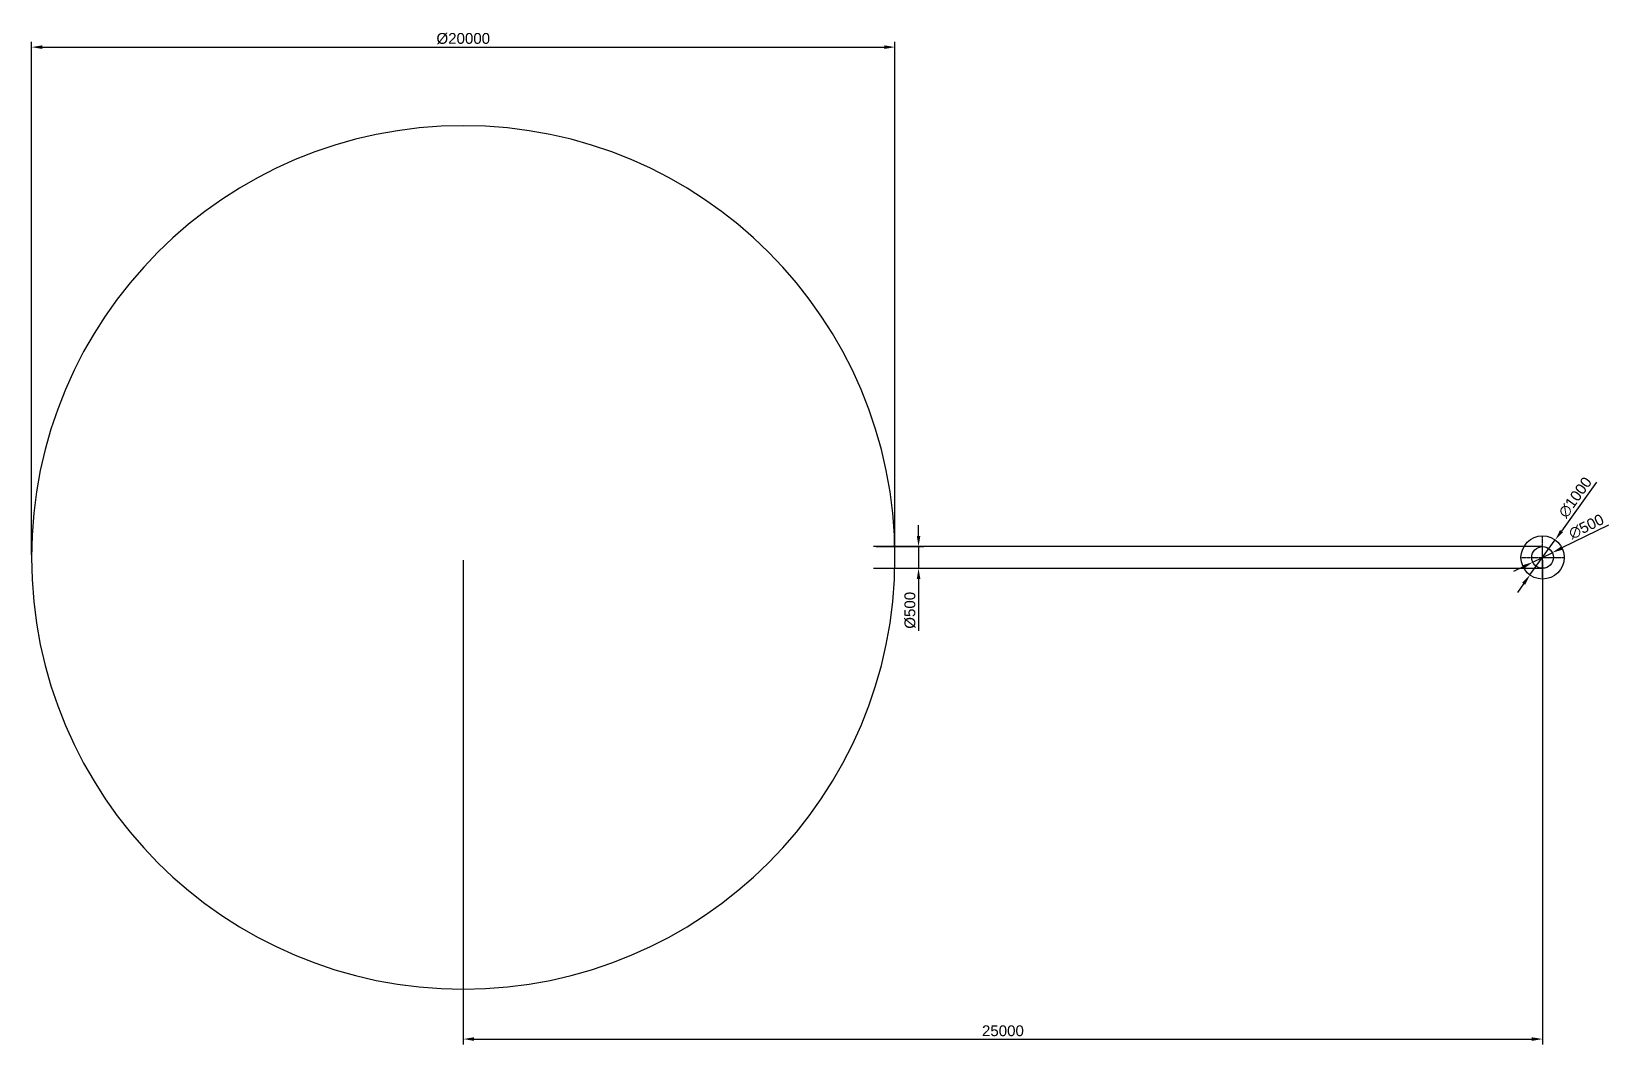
# Model space of a CAD drawing. Header units: millimetres. Extents: x -10000 to 26526, y -11280 to 12181.
import ezdxf

# ---------------------------------------------------------------- set-up
doc = ezdxf.new("R2010")
doc.units = ezdxf.units.MM
doc.linetypes.add('CENTER2', pattern=[28.575, 19.05, -3.175, 3.175, -3.175])
doc.layers.add('Ölçü', color=7, linetype='Continuous')
doc.styles.get("Standard").update_dxf_attribs({"font": 'arial.ttf'})
doc.dimstyles.new('ENV-MM', dxfattribs={"dimscale": 100, "dimtxt": 2.5, "dimasz": 2.5, "dimexe": 1.25, "dimexo": 0.625, "dimtad": 1, "dimdec": 0, "dimtxsty": 'Standard', "dimcen": 2.5, "dimadec": 0, "dimazin": 0, "dimtfac": 1, "dimtdec": 0, "dimtmove": 0, "dimatfit": 3, "dimfxl": 1, "dimarcsym": 0})

# ---------------------------------------------------------------- blocks, each defined once
blk = doc.blocks.new('*U2')
at = {"color": 0, "linetype": 'CENTER2', "transparency": 16777216}
for p, q in [((-253.5, 0), (-50, 0)), ((0, 50), (0, 253.5)), ((50, 0), (253.5, 0)), ((0, -253.5), (0, -50))]:
    blk.add_line(p, q, dxfattribs=at)
at = {"color": 0, "linetype": 'Continuous', "transparency": 16777216}
for p, q in [((-25, 0), (25, 0)), ((0, -25), (0, 25))]:
    blk.add_line(p, q, dxfattribs=at)
blk = doc.blocks.new('*U3')
at = {"color": 0, "linetype": 'CENTER2', "transparency": 16777216}
for p, q in [((0, 100), (0, 503.5)), ((-503.5, 0), (-100, 0)), ((100, 0), (503.5, 0)), ((0, -503.5), (0, -100))]:
    blk.add_line(p, q, dxfattribs=at)
at = {"color": 0, "linetype": 'Continuous', "transparency": 16777216}
for p, q in [((-50, 0), (50, 0)), ((0, -50), (0, 50))]:
    blk.add_line(p, q, dxfattribs=at)
blk = doc.blocks.new('*D7')
at = {"layer": 'Defpoints', "color": 0, "transparency": 16777216}
for p in [(10000, 11820), (-10000, 0), (10000, 0)]:
    blk.add_point(p, dxfattribs=at)
at = {"layer": 'Ölçü', "color": 0, "lineweight": -2, "transparency": 16777216}
for p, q in [((-10000, 62), (-10000, 11945)), ((-9750, 11820), (9750, 11820)), ((10000, 62), (10000, 11945))]:
    blk.add_line(p, q, dxfattribs=at)
at = {"layer": 'Ölçü', "color": 0, "transparency": 16777216}
for points in [[(-9750, 11862), (-9750, 11778), (-10000, 11820)], [(9750, 11862), (9750, 11778), (10000, 11820)]]:
    blk.add_solid(points, dxfattribs=at)
at = {"layer": 'Ölçü', "color": 0, "transparency": 16777216, "insert": (0, 12017), "char_height": 250, "attachment_point": 5}
blk.add_mtext('Ø20000', dxfattribs=at)
blk = doc.blocks.new('*D8')
at = {"layer": 'Defpoints', "color": 0, "transparency": 16777216}
for p in [(25292, 406), (24708, -406)]:
    blk.add_point(p, dxfattribs=at)
at = {"layer": 'Ölçü', "color": 0, "lineweight": -2, "transparency": 16777216}
for p, q in [((26250, 1740), (25438, 609)), ((24708, -406), (25292, 406)), ((24562, -609), (24417, -812))]:
    blk.add_line(p, q, dxfattribs=at)
at = {"layer": 'Ölçü', "color": 0, "transparency": 16777216}
for points in [[(25404, 633), (25471, 585), (25292, 406)], [(24529, -585), (24596, -633), (24708, -406)]]:
    blk.add_solid(points, dxfattribs=at)
at = {"layer": 'Ölçü', "color": 0, "transparency": 16777216, "insert": (25757, 1391), "char_height": 250, "attachment_point": 5, "rotation": 54.3052}
blk.add_mtext('∅1000', dxfattribs=at)
blk = doc.blocks.new('*D9')
at = {"layer": 'Defpoints', "color": 0, "transparency": 16777216}
for p in [(25225, 110), (24775, -110)]:
    blk.add_point(p, dxfattribs=at)
at = {"layer": 'Ölçü', "color": 0, "lineweight": -2, "transparency": 16777216}
for p, q in [((26526, 745), (25449, 219)), ((24775, -110), (25225, 110)), ((24551, -219), (24326, -329))]:
    blk.add_line(p, q, dxfattribs=at)
at = {"layer": 'Ölçü', "color": 0, "transparency": 16777216}
for points in [[(25431, 257), (25468, 182), (25225, 110)], [(24532, -182), (24569, -257), (24775, -110)]]:
    blk.add_solid(points, dxfattribs=at)
at = {"layer": 'Ölçü', "color": 0, "transparency": 16777216, "insert": (26014, 714), "char_height": 250, "attachment_point": 5, "rotation": 26.029}
blk.add_mtext('∅500', dxfattribs=at)
blk = doc.blocks.new('*D10')
at = {"layer": 'Defpoints', "color": 0, "transparency": 16777216}
for p in [(9500, 250), (9500, -250), (10546, -250)]:
    blk.add_point(p, dxfattribs=at)
at = {"layer": 'Ölçü', "color": 0, "lineweight": -2, "transparency": 16777216}
for p, q in [((10546, 500), (10546, 750)), ((9563, 250), (10671, 250)), ((10546, 250), (10546, -250)), ((9563, -250), (10671, -250)), ((10546, -500), (10546, -1698))]:
    blk.add_line(p, q, dxfattribs=at)
at = {"layer": 'Ölçü', "color": 0, "transparency": 16777216}
for points in [[(10505, 500), (10588, 500), (10546, 250)], [(10505, -500), (10588, -500), (10546, -250)]]:
    blk.add_solid(points, dxfattribs=at)
at = {"layer": 'Ölçü', "color": 0, "transparency": 16777216, "insert": (10349, -1224), "char_height": 250, "attachment_point": 5, "rotation": 90}
blk.add_mtext('Ø500', dxfattribs=at)
blk = doc.blocks.new('*D11')
at = {"layer": 'Defpoints', "color": 0, "transparency": 16777216}
for p in [(0, 0), (25000, 0), (25000, -11155)]:
    blk.add_point(p, dxfattribs=at)
at = {"layer": 'Ölçü', "color": 0, "lineweight": -2, "transparency": 16777216}
for p, q in [((0, -62), (0, -11280)), ((25000, -62), (25000, -11280)), ((250, -11155), (24750, -11155))]:
    blk.add_line(p, q, dxfattribs=at)
at = {"layer": 'Ölçü', "color": 0, "transparency": 16777216}
for points in [[(250, -11114), (250, -11197), (0, -11155)], [(24750, -11114), (24750, -11197), (25000, -11155)]]:
    blk.add_solid(points, dxfattribs=at)
at = {"layer": 'Ölçü', "color": 0, "transparency": 16777216, "insert": (12500, -10965), "char_height": 250, "attachment_point": 5}
blk.add_mtext('25000', dxfattribs=at)

msp = doc.modelspace()

# ---------------------------------------------------------------- linework, layer by layer
msp.add_lwpolyline([(9500, -250), (25000, -250), (25000, 250), (9500, 250)])
for centre, radius in [((0, 0), 10000), ((25000, 0), 500), ((25000, 0), 250)]:
    msp.add_circle(centre, radius)

# ---------------------------------------------------------------- block references
at = {"linetype": 'CENTER2'}
for name in ['*U3', '*U2']:
    msp.add_blockref(name, (25000, 0), dxfattribs=at)

# ---------------------------------------------------------------- dimensions: what is measured, and where the dimension line sits
at = {"layer": 'Ölçü'}
dim = msp.add_linear_dim(base=(10000, 11820.1), p1=(-10000, 0), p2=(10000, 0), text='Ø<>', dimstyle='ENV-MM', dxfattribs=at)
dim.commit()
dim.dimension.update_dxf_attribs({"geometry": '*D7', "text_midpoint": (0, 12017.2)})
for p1, p2, picture, middle in [((24708.3, -406.1), (25291.7, 406.1), '*D8', (25756.7, 1391.2)), ((24775.4, -109.7), (25224.6, 109.7), '*D9', (26013.6, 714.4))]:
    dim = msp.add_diameter_dim_2p(p1=p1, p2=p2, dimstyle='ENV-MM', dxfattribs=at)
    dim.commit()
    dim.dimension.update_dxf_attribs({"geometry": picture, "text_midpoint": middle})
dim = msp.add_linear_dim(base=(10546.2, -250), p1=(9500, 250), p2=(9500, -250), angle=90, text='Ø<>', dimstyle='ENV-MM', dxfattribs=at)
dim.commit()
dim.dimension.update_dxf_attribs({"geometry": '*D10', "text_midpoint": (10349, -1224.2)})
dim = msp.add_linear_dim(base=(25000, -11155.4), p1=(0, 0), p2=(25000, 0), dimstyle='ENV-MM', dxfattribs=at)
dim.commit()
dim.dimension.update_dxf_attribs({"geometry": '*D11', "text_midpoint": (12500, -10965.3)})

doc.saveas('drawing.dxf')
